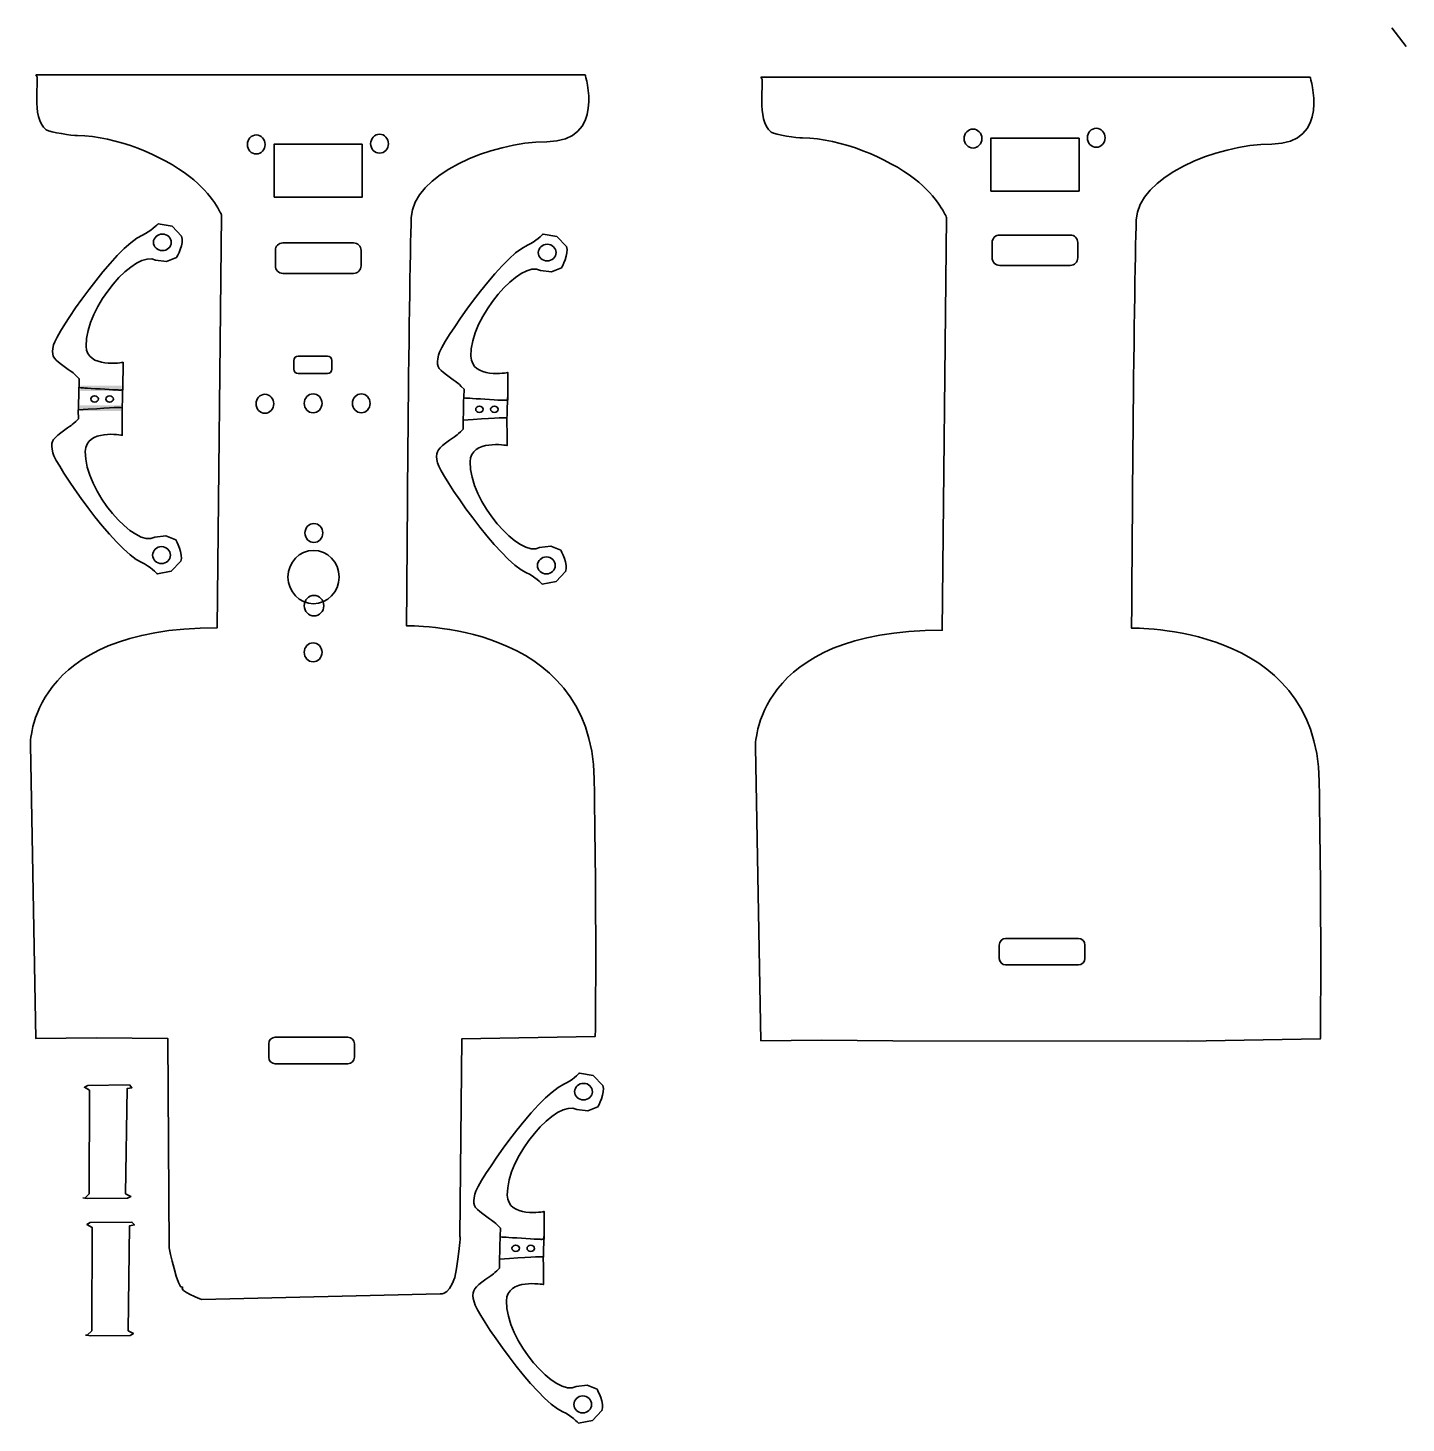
# Model space of a CAD drawing. Header units: centimetres. Extents: x 0.2 to 29.7, y 12.1 to 42.
import ezdxf

# ---------------------------------------------------------------- set-up
doc = ezdxf.new("R2010")
doc.units = ezdxf.units.CM

msp = doc.modelspace()

# ---------------------------------------------------------------- hatches: boundary and pattern name
at = {"true_color": 0xffffff, "transparency": 33554687}
for points in [[(2.176, 34.338), (2.176, 34.219), (1.287, 34.219), (1.287, 34.338)], [(2.159, 33.914), (2.159, 33.796), (1.278, 33.796), (1.278, 33.914)]]:
    msp.add_hatch(color=7, dxfattribs=at).paths.add_polyline_path(points, flags=0)

# ---------------------------------------------------------------- linework, layer by layer
at = {"color": 18, "linetype": 'Continuous', "lineweight": 35, "true_color": 0x000000}
for points in [[(29.397, 42), (29.7, 41.601)], [(1.384, 16.929), (1.447, 16.922), (2.303, 16.927), (2.373, 16.968), (2.259, 17.025), (2.292, 19.276), (2.394, 19.293), (2.343, 19.356), (1.45, 19.346), (1.378, 19.306), (1.489, 19.241), (1.481, 17.023), (1.384, 16.929)], [(1.384, 16.929), (1.345, 16.934)], [(1.438, 13.991), (1.5, 13.983), (2.357, 13.988), (2.427, 14.029), (2.312, 14.087), (2.346, 16.338), (2.448, 16.355), (2.396, 16.418), (1.503, 16.408), (1.432, 16.368), (1.543, 16.303), (1.534, 14.085), (1.438, 13.991)], [(1.438, 13.991), (1.399, 13.995)]]:
    msp.add_lwpolyline(points, dxfattribs=at)
at = {"color": 205, "linetype": 'Continuous', "lineweight": 35, "true_color": 0x846699}
for points in [[(7.332, 39.511), (7.332, 38.376), (5.444, 38.376), (5.444, 39.511), (7.332, 39.511)], [(22.691, 39.638), (22.691, 38.503), (20.803, 38.503), (20.803, 39.638), (22.691, 39.638)]]:
    msp.add_lwpolyline(points, close=True, dxfattribs=at)
for points, knots in [([(0.339, 40.992), (0.339, 40.992), (12.107, 40.992), (12.107, 40.992), (12.107, 40.992), (12.565, 39.571), (11.284, 39.562), (10.081, 39.554), (8.418, 38.855), (8.382, 37.936), (8.327, 36.537), (8.28, 29.19), (8.28, 29.19), (8.28, 29.19), (12.247, 29.301), (12.302, 25.913), (12.357, 22.519), (12.325, 20.393), (12.325, 20.393), (12.325, 20.393), (9.468, 20.345), (9.468, 20.345), (9.468, 20.345), (9.419, 16.11), (9.419, 16.11), (9.419, 16.11), (9.462, 16.187), (9.352, 15.425), (9.267, 14.834), (9, 14.881), (9, 14.881), (9, 14.881), (3.892, 14.756), (3.892, 14.756), (3.892, 14.756), (3.373, 14.963), (3.483, 15.014), (3.373, 14.963), (3.194, 15.865), (3.194, 15.865), (3.194, 15.865), (3.167, 20.348), (3.167, 20.348), (3.167, 20.348), (1.636, 20.362), (1.636, 20.362), (1.636, 20.362), (0.336, 20.351), (0.336, 20.351), (0.336, 20.351), (0.322, 21.133), (0.322, 21.133), (0.322, 21.133), (0.22, 26.641), (0.22, 26.641), (0.22, 26.641), (0.166, 29.155), (4.225, 29.148), (4.225, 29.148), (4.318, 37.987), (4.318, 37.987), (4.318, 37.987), (4.136, 38.429), (3.631, 38.816), (3.04, 39.268), (2.071, 39.684), (1.227, 39.693), (1.121, 39.694), (0.641, 39.761), (0.56, 39.818), (0.215, 40.062), (0.436, 40.963), (0.339, 40.992)], [0, 0, 0, 0, 1, 1, 1, 2, 2, 2, 3, 3, 3, 4, 4, 4, 5, 5, 5, 6, 6, 6, 7, 7, 7, 8, 8, 8, 9, 9, 9, 10, 10, 10, 11, 11, 11, 12, 12, 12, 13, 13, 13, 14, 14, 14, 15, 15, 15, 16, 16, 16, 17, 17, 17, 18, 18, 18, 19, 19, 19, 20, 20, 20, 21, 21, 21, 22, 22, 22, 23, 23, 23, 24, 24, 24, 24]), ([(15.875, 40.942), (15.875, 40.942), (27.644, 40.942), (27.644, 40.942), (27.644, 40.942), (28.102, 39.52), (26.82, 39.512), (25.617, 39.503), (23.954, 38.804), (23.918, 37.885), (23.863, 36.486), (23.817, 29.139), (23.817, 29.139), (23.817, 29.139), (27.784, 29.25), (27.838, 25.863), (27.893, 22.468), (27.862, 20.342), (27.862, 20.342), (27.862, 20.342), (25.005, 20.294), (25.005, 20.294), (25.005, 20.294), (18.703, 20.297), (18.703, 20.297), (18.703, 20.297), (17.172, 20.311), (17.172, 20.311), (17.172, 20.311), (15.873, 20.3), (15.873, 20.3), (15.873, 20.3), (15.858, 21.082), (15.858, 21.082), (15.858, 21.082), (15.756, 26.591), (15.756, 26.591), (15.756, 26.591), (15.703, 29.104), (19.761, 29.097), (19.761, 29.097), (19.854, 37.936), (19.854, 37.936), (19.854, 37.936), (19.672, 38.378), (19.167, 38.765), (18.577, 39.217), (17.607, 39.633), (16.763, 39.642), (16.657, 39.644), (16.178, 39.71), (16.096, 39.768), (15.752, 40.011), (15.972, 40.912), (15.875, 40.942)], [0, 0, 0, 0, 1, 1, 1, 2, 2, 2, 3, 3, 3, 4, 4, 4, 5, 5, 5, 6, 6, 6, 7, 7, 7, 8, 8, 8, 9, 9, 9, 10, 10, 10, 11, 11, 11, 12, 12, 12, 13, 13, 13, 14, 14, 14, 15, 15, 15, 16, 16, 16, 17, 17, 17, 18, 18, 18, 18]), ([(20.419, 39.426), (20.314, 39.426), (20.228, 39.517), (20.228, 39.629), (20.228, 39.741), (20.313, 39.833), (20.419, 39.833), (20.524, 39.833), (20.609, 39.742), (20.609, 39.629), (20.609, 39.517), (20.524, 39.426), (20.419, 39.426)], [0, 0, 0, 0, 1, 1, 1, 2, 2, 2, 3, 3, 3, 4, 4, 4, 4]), ([(23.06, 39.443), (22.955, 39.443), (22.87, 39.534), (22.87, 39.646), (22.87, 39.758), (22.955, 39.849), (23.06, 39.849), (23.165, 39.849), (23.251, 39.758), (23.251, 39.646), (23.251, 39.534), (23.165, 39.443), (23.06, 39.443)], [0, 0, 0, 0, 1, 1, 1, 2, 2, 2, 3, 3, 3, 4, 4, 4, 4]), ([(5.06, 39.299), (4.955, 39.299), (4.87, 39.39), (4.87, 39.502), (4.87, 39.614), (4.955, 39.706), (5.06, 39.706), (5.165, 39.706), (5.251, 39.615), (5.251, 39.502), (5.251, 39.39), (5.165, 39.299), (5.06, 39.299)], [0, 0, 0, 0, 1, 1, 1, 2, 2, 2, 3, 3, 3, 4, 4, 4, 4]), ([(7.702, 39.316), (7.597, 39.316), (7.511, 39.407), (7.511, 39.519), (7.511, 39.631), (7.597, 39.722), (7.702, 39.722), (7.807, 39.722), (7.892, 39.631), (7.892, 39.519), (7.892, 39.407), (7.807, 39.316), (7.702, 39.316)], [0, 0, 0, 0, 1, 1, 1, 2, 2, 2, 3, 3, 3, 4, 4, 4, 4]), ([(1.3, 34.291), (1.3, 34.291), (1.263, 34.293), (1.263, 34.293), (1.263, 34.293), (1.263, 34.309), (1.263, 34.309), (1.263, 34.309), (1.267, 34.482), (1.267, 34.482), (1.08, 34.668), (1.153, 34.586), (0.888, 34.787), (0.694, 34.933), (0.667, 34.987), (0.717, 35.209), (0.777, 35.472), (2.027, 37.303), (2.623, 37.563), (2.788, 37.635), (2.955, 37.8), (2.958, 37.804), (2.958, 37.804), (3.256, 37.75), (3.256, 37.75), (3.256, 37.75), (3.459, 37.535), (3.459, 37.535), (3.527, 37.395), (3.354, 37.079), (3.354, 37.079), (3.354, 37.079), (3.139, 36.993), (3.139, 36.993), (3.139, 36.993), (2.904, 37.022), (2.904, 37.022), (2.489, 37.268), (1.391, 36.029), (1.414, 35.185), (1.427, 34.69), (2.205, 34.836), (2.205, 34.836), (2.205, 34.836), (2.205, 34.595), (2.203, 34.296), (2.203, 34.296), (2.202, 34.245), (2.202, 34.245), (2.191, 34.244), (2.175, 34.243), (2.156, 34.242), (2.153, 34.242), (2.15, 34.242), (2.146, 34.242), (2.146, 34.242), (2.143, 34.242), (2.143, 34.242), (2.143, 34.242), (2.139, 34.242), (2.139, 34.242), (2.126, 34.242), (2.111, 34.242), (2.094, 34.243), (2.084, 34.243), (2.045, 34.245), (1.99, 34.249), (1.795, 34.26), (1.397, 34.284), (1.359, 34.287), (1.359, 34.287), (1.339, 34.288), (1.339, 34.288), (1.339, 34.288), (1.308, 34.29), (1.308, 34.29), (1.308, 34.29), (1.3, 34.291), (1.3, 34.291)], [0, 0, 0, 0, 1, 1, 1, 2, 2, 2, 3, 3, 3, 4, 4, 4, 5, 5, 5, 6, 6, 6, 7, 7, 7, 8, 8, 8, 9, 9, 9, 10, 10, 10, 11, 11, 11, 12, 12, 12, 13, 13, 13, 14, 14, 14, 15, 15, 15, 16, 16, 16, 17, 17, 17, 18, 18, 18, 19, 19, 19, 20, 20, 20, 21, 21, 21, 22, 22, 22, 23, 23, 23, 24, 24, 24, 25, 25, 25, 26, 26, 26, 26]), ([(3.238, 37.405), (3.238, 37.307), (3.152, 37.228), (3.047, 37.228), (2.942, 37.229), (2.857, 37.309), (2.857, 37.407), (2.858, 37.505), (2.943, 37.584), (3.048, 37.584), (3.154, 37.583), (3.239, 37.503), (3.238, 37.405)], [0, 0, 0, 0, 1, 1, 1, 2, 2, 2, 3, 3, 3, 4, 4, 4, 4]), ([(7.307, 37.231), (7.307, 37.231), (7.307, 36.905), (7.307, 36.905), (7.307, 36.815), (7.234, 36.742), (7.144, 36.742), (7.144, 36.742), (5.632, 36.742), (5.632, 36.742), (5.542, 36.742), (5.469, 36.815), (5.469, 36.905), (5.469, 36.905), (5.469, 37.231), (5.469, 37.231), (5.469, 37.321), (5.542, 37.394), (5.632, 37.394), (5.632, 37.394), (7.144, 37.394), (7.144, 37.394), (7.234, 37.394), (7.307, 37.321), (7.307, 37.231)], [0, 0, 0, 0, 1, 1, 1, 2, 2, 2, 3, 3, 3, 4, 4, 4, 5, 5, 5, 6, 6, 6, 7, 7, 7, 8, 8, 8, 8]), ([(9.547, 34.071), (9.547, 34.071), (9.509, 34.073), (9.509, 34.073), (9.509, 34.073), (9.51, 34.089), (9.51, 34.089), (9.51, 34.089), (9.513, 34.262), (9.513, 34.262), (9.327, 34.448), (9.4, 34.366), (9.135, 34.566), (8.941, 34.713), (8.914, 34.767), (8.964, 34.989), (9.023, 35.251), (10.274, 37.083), (10.869, 37.343), (11.035, 37.415), (11.202, 37.58), (11.205, 37.584), (11.205, 37.584), (11.502, 37.53), (11.502, 37.53), (11.502, 37.53), (11.705, 37.315), (11.705, 37.315), (11.774, 37.175), (11.601, 36.859), (11.601, 36.859), (11.601, 36.859), (11.386, 36.773), (11.386, 36.773), (11.386, 36.773), (11.15, 36.802), (11.15, 36.802), (10.736, 37.048), (9.637, 35.809), (9.66, 34.965), (9.673, 34.47), (10.452, 34.616), (10.452, 34.616), (10.452, 34.616), (10.451, 34.375), (10.449, 34.076), (10.449, 34.076), (10.449, 34.025), (10.449, 34.025), (10.437, 34.024), (10.422, 34.023), (10.403, 34.022), (10.399, 34.022), (10.396, 34.022), (10.393, 34.022), (10.393, 34.022), (10.389, 34.022), (10.389, 34.022), (10.389, 34.022), (10.386, 34.022), (10.386, 34.022), (10.372, 34.022), (10.357, 34.022), (10.34, 34.023), (10.331, 34.023), (10.292, 34.025), (10.236, 34.028), (10.042, 34.04), (9.644, 34.064), (9.606, 34.067), (9.606, 34.067), (9.586, 34.068), (9.586, 34.068), (9.586, 34.068), (9.554, 34.07), (9.554, 34.07), (9.554, 34.07), (9.547, 34.071), (9.547, 34.071)], [0, 0, 0, 0, 1, 1, 1, 2, 2, 2, 3, 3, 3, 4, 4, 4, 5, 5, 5, 6, 6, 6, 7, 7, 7, 8, 8, 8, 9, 9, 9, 10, 10, 10, 11, 11, 11, 12, 12, 12, 13, 13, 13, 14, 14, 14, 15, 15, 15, 16, 16, 16, 17, 17, 17, 18, 18, 18, 19, 19, 19, 20, 20, 20, 21, 21, 21, 22, 22, 22, 23, 23, 23, 24, 24, 24, 25, 25, 25, 26, 26, 26, 26]), ([(11.485, 37.185), (11.484, 37.087), (11.399, 37.008), (11.294, 37.008), (11.188, 37.009), (11.103, 37.089), (11.104, 37.187), (11.104, 37.285), (11.19, 37.364), (11.295, 37.364), (11.4, 37.363), (11.485, 37.283), (11.485, 37.185)], [0, 0, 0, 0, 1, 1, 1, 2, 2, 2, 3, 3, 3, 4, 4, 4, 4]), ([(22.665, 37.4), (22.665, 37.4), (22.665, 37.075), (22.665, 37.075), (22.665, 36.985), (22.592, 36.912), (22.502, 36.912), (22.502, 36.912), (20.991, 36.912), (20.991, 36.912), (20.901, 36.912), (20.828, 36.985), (20.828, 37.075), (20.828, 37.075), (20.828, 37.4), (20.828, 37.4), (20.828, 37.49), (20.901, 37.563), (20.991, 37.563), (20.991, 37.563), (22.502, 37.563), (22.502, 37.563), (22.592, 37.563), (22.665, 37.49), (22.665, 37.4)], [0, 0, 0, 0, 1, 1, 1, 2, 2, 2, 3, 3, 3, 4, 4, 4, 5, 5, 5, 6, 6, 6, 7, 7, 7, 8, 8, 8, 8]), ([(6.68, 34.877), (6.68, 34.877), (6.68, 34.688), (6.68, 34.688), (6.68, 34.635), (6.638, 34.593), (6.586, 34.593), (6.586, 34.593), (5.962, 34.593), (5.962, 34.593), (5.91, 34.593), (5.867, 34.635), (5.867, 34.688), (5.867, 34.688), (5.867, 34.877), (5.867, 34.877), (5.867, 34.929), (5.91, 34.971), (5.962, 34.971), (5.962, 34.971), (6.586, 34.971), (6.586, 34.971), (6.638, 34.971), (6.68, 34.929), (6.68, 34.877)], [0, 0, 0, 0, 1, 1, 1, 2, 2, 2, 3, 3, 3, 4, 4, 4, 5, 5, 5, 6, 6, 6, 7, 7, 7, 8, 8, 8, 8]), ([(1.676, 34.05), (1.676, 34.013), (1.64, 33.982), (1.595, 33.983), (1.551, 33.983), (1.515, 34.013), (1.515, 34.051), (1.515, 34.088), (1.551, 34.118), (1.596, 34.118), (1.64, 34.118), (1.676, 34.087), (1.676, 34.05)], [0, 0, 0, 0, 1, 1, 1, 2, 2, 2, 3, 3, 3, 4, 4, 4, 4]), ([(1.998, 34.049), (1.997, 34.011), (1.961, 33.981), (1.917, 33.981), (1.872, 33.982), (1.837, 34.012), (1.837, 34.049), (1.837, 34.087), (1.873, 34.117), (1.917, 34.117), (1.962, 34.117), (1.998, 34.086), (1.998, 34.049)], [0, 0, 0, 0, 1, 1, 1, 2, 2, 2, 3, 3, 3, 4, 4, 4, 4]), ([(5.245, 34.151), (5.35, 34.151), (5.436, 34.06), (5.436, 33.948), (5.436, 33.836), (5.35, 33.745), (5.245, 33.745), (5.14, 33.745), (5.055, 33.836), (5.055, 33.948), (5.055, 34.06), (5.14, 34.151), (5.245, 34.151)], [0, 0, 0, 0, 1, 1, 1, 2, 2, 2, 3, 3, 3, 4, 4, 4, 4]), ([(6.278, 34.16), (6.383, 34.16), (6.469, 34.069), (6.469, 33.957), (6.469, 33.845), (6.383, 33.753), (6.278, 33.753), (6.173, 33.753), (6.088, 33.845), (6.088, 33.957), (6.088, 34.069), (6.173, 34.16), (6.278, 34.16)], [0, 0, 0, 0, 1, 1, 1, 2, 2, 2, 3, 3, 3, 4, 4, 4, 4]), ([(6.278, 34.16), (6.383, 34.16), (6.469, 34.069), (6.469, 33.957), (6.469, 33.845), (6.383, 33.753), (6.278, 33.753), (6.173, 33.753), (6.088, 33.845), (6.088, 33.957), (6.088, 34.069), (6.173, 34.16), (6.278, 34.16)], [0, 0, 0, 0, 1, 1, 1, 2, 2, 2, 3, 3, 3, 4, 4, 4, 4]), ([(6.278, 34.16), (6.383, 34.16), (6.469, 34.069), (6.469, 33.957), (6.469, 33.845), (6.383, 33.753), (6.278, 33.753), (6.173, 33.753), (6.088, 33.845), (6.088, 33.957), (6.088, 34.069), (6.173, 34.16), (6.278, 34.16)], [0, 0, 0, 0, 1, 1, 1, 2, 2, 2, 3, 3, 3, 4, 4, 4, 4]), ([(7.311, 34.16), (7.416, 34.16), (7.501, 34.069), (7.501, 33.957), (7.501, 33.845), (7.416, 33.753), (7.311, 33.753), (7.206, 33.753), (7.12, 33.845), (7.12, 33.957), (7.12, 34.069), (7.206, 34.16), (7.311, 34.16)], [0, 0, 0, 0, 1, 1, 1, 2, 2, 2, 3, 3, 3, 4, 4, 4, 4]), ([(2.186, 33.864), (2.104, 33.876), (1.864, 33.856), (1.246, 33.816), (1.246, 33.816), (1.246, 33.8), (1.246, 33.8), (1.246, 33.8), (1.25, 33.627), (1.25, 33.627), (1.064, 33.441), (1.136, 33.524), (0.871, 33.323), (0.677, 33.176), (0.65, 33.123), (0.701, 32.9), (0.76, 32.638), (2.01, 30.806), (2.606, 30.547), (2.772, 30.474), (2.938, 30.309), (2.941, 30.305), (2.941, 30.305), (3.239, 30.359), (3.239, 30.359), (3.239, 30.359), (3.442, 30.574), (3.442, 30.574), (3.51, 30.714), (3.337, 31.03), (3.337, 31.03), (3.337, 31.03), (3.122, 31.117), (3.122, 31.117), (3.122, 31.117), (2.887, 31.088), (2.887, 31.088), (2.472, 30.841), (1.374, 32.081), (1.397, 32.924), (1.41, 33.419), (2.188, 33.273), (2.188, 33.273), (2.188, 33.273), (2.188, 33.514), (2.186, 33.813), (2.186, 33.813), (2.186, 33.864), (2.186, 33.864)], [0, 0, 0, 0, 1, 1, 1, 2, 2, 2, 3, 3, 3, 4, 4, 4, 5, 5, 5, 6, 6, 6, 7, 7, 7, 8, 8, 8, 9, 9, 9, 10, 10, 10, 11, 11, 11, 12, 12, 12, 13, 13, 13, 14, 14, 14, 15, 15, 15, 16, 16, 16, 16]), ([(9.922, 33.83), (9.922, 33.793), (9.886, 33.762), (9.842, 33.762), (9.797, 33.763), (9.761, 33.793), (9.762, 33.831), (9.762, 33.868), (9.798, 33.898), (9.842, 33.898), (9.887, 33.898), (9.923, 33.867), (9.922, 33.83)], [0, 0, 0, 0, 1, 1, 1, 2, 2, 2, 3, 3, 3, 4, 4, 4, 4]), ([(10.244, 33.829), (10.244, 33.791), (10.208, 33.761), (10.163, 33.761), (10.119, 33.761), (10.083, 33.792), (10.083, 33.829), (10.083, 33.867), (10.12, 33.897), (10.164, 33.897), (10.208, 33.897), (10.244, 33.866), (10.244, 33.829)], [0, 0, 0, 0, 1, 1, 1, 2, 2, 2, 3, 3, 3, 4, 4, 4, 4]), ([(10.432, 33.644), (10.351, 33.655), (10.111, 33.635), (9.492, 33.596), (9.492, 33.596), (9.493, 33.58), (9.493, 33.58), (9.493, 33.58), (9.496, 33.407), (9.496, 33.407), (9.31, 33.221), (9.383, 33.303), (9.118, 33.103), (8.924, 32.956), (8.897, 32.903), (8.947, 32.68), (9.006, 32.418), (10.257, 30.586), (10.852, 30.327), (11.018, 30.254), (11.185, 30.089), (11.188, 30.085), (11.188, 30.085), (11.485, 30.139), (11.485, 30.139), (11.485, 30.139), (11.688, 30.354), (11.688, 30.354), (11.757, 30.494), (11.584, 30.81), (11.584, 30.81), (11.584, 30.81), (11.369, 30.897), (11.369, 30.897), (11.369, 30.897), (11.133, 30.868), (11.133, 30.868), (10.719, 30.621), (9.62, 31.86), (9.643, 32.704), (9.656, 33.199), (10.435, 33.053), (10.435, 33.053), (10.435, 33.053), (10.434, 33.294), (10.432, 33.593), (10.432, 33.593), (10.432, 33.644), (10.432, 33.644)], [0, 0, 0, 0, 1, 1, 1, 2, 2, 2, 3, 3, 3, 4, 4, 4, 5, 5, 5, 6, 6, 6, 7, 7, 7, 8, 8, 8, 9, 9, 9, 10, 10, 10, 11, 11, 11, 12, 12, 12, 13, 13, 13, 14, 14, 14, 15, 15, 15, 16, 16, 16, 16]), ([(6.295, 31.383), (6.4, 31.383), (6.485, 31.292), (6.485, 31.18), (6.485, 31.067), (6.4, 30.976), (6.295, 30.976), (6.19, 30.976), (6.104, 31.067), (6.104, 31.18), (6.104, 31.292), (6.19, 31.383), (6.295, 31.383)], [0, 0, 0, 0, 1, 1, 1, 2, 2, 2, 3, 3, 3, 4, 4, 4, 4]), ([(3.221, 30.704), (3.22, 30.603), (3.135, 30.522), (3.03, 30.523), (2.924, 30.523), (2.839, 30.605), (2.84, 30.705), (2.84, 30.806), (2.926, 30.887), (3.031, 30.887), (3.136, 30.886), (3.221, 30.804), (3.221, 30.704)], [0, 0, 0, 0, 1, 1, 1, 2, 2, 2, 3, 3, 3, 4, 4, 4, 4]), ([(6.287, 30.807), (6.589, 30.807), (6.834, 30.551), (6.834, 30.236), (6.834, 29.92), (6.589, 29.664), (6.287, 29.664), (5.985, 29.664), (5.74, 29.92), (5.74, 30.236), (5.74, 30.551), (5.985, 30.807), (6.287, 30.807)], [0, 0, 0, 0, 1, 1, 1, 2, 2, 2, 3, 3, 3, 4, 4, 4, 4]), ([(11.467, 30.484), (11.467, 30.383), (11.381, 30.302), (11.276, 30.303), (11.171, 30.303), (11.086, 30.385), (11.086, 30.485), (11.087, 30.586), (11.172, 30.667), (11.278, 30.667), (11.383, 30.666), (11.468, 30.584), (11.467, 30.484)], [0, 0, 0, 0, 1, 1, 1, 2, 2, 2, 3, 3, 3, 4, 4, 4, 4]), ([(6.297, 29.842), (6.413, 29.842), (6.507, 29.743), (6.507, 29.622), (6.507, 29.5), (6.413, 29.402), (6.297, 29.402), (6.182, 29.402), (6.088, 29.5), (6.088, 29.622), (6.088, 29.743), (6.182, 29.842), (6.297, 29.842)], [0, 0, 0, 0, 1, 1, 1, 2, 2, 2, 3, 3, 3, 4, 4, 4, 4]), ([(6.278, 28.826), (6.383, 28.826), (6.469, 28.735), (6.469, 28.623), (6.469, 28.511), (6.383, 28.419), (6.278, 28.419), (6.173, 28.419), (6.088, 28.511), (6.088, 28.623), (6.088, 28.735), (6.173, 28.826), (6.278, 28.826)], [0, 0, 0, 0, 1, 1, 1, 2, 2, 2, 3, 3, 3, 4, 4, 4, 4]), ([(22.818, 22.351), (22.818, 22.351), (22.818, 22.067), (22.818, 22.067), (22.818, 21.989), (22.754, 21.926), (22.676, 21.926), (22.676, 21.926), (21.122, 21.926), (21.122, 21.926), (21.044, 21.926), (20.98, 21.989), (20.98, 22.067), (20.98, 22.067), (20.98, 22.351), (20.98, 22.351), (20.98, 22.429), (21.044, 22.493), (21.122, 22.493), (21.122, 22.493), (22.676, 22.493), (22.676, 22.493), (22.754, 22.493), (22.818, 22.429), (22.818, 22.351)], [0, 0, 0, 0, 1, 1, 1, 2, 2, 2, 3, 3, 3, 4, 4, 4, 5, 5, 5, 6, 6, 6, 7, 7, 7, 8, 8, 8, 8]), ([(7.163, 20.234), (7.163, 20.234), (7.163, 19.951), (7.163, 19.951), (7.163, 19.872), (7.099, 19.809), (7.021, 19.809), (7.021, 19.809), (5.467, 19.809), (5.467, 19.809), (5.389, 19.809), (5.326, 19.872), (5.326, 19.951), (5.326, 19.951), (5.326, 20.234), (5.326, 20.234), (5.326, 20.313), (5.389, 20.376), (5.467, 20.376), (5.467, 20.376), (7.021, 20.376), (7.021, 20.376), (7.099, 20.376), (7.163, 20.313), (7.163, 20.234)], [0, 0, 0, 0, 1, 1, 1, 2, 2, 2, 3, 3, 3, 4, 4, 4, 5, 5, 5, 6, 6, 6, 7, 7, 7, 8, 8, 8, 8]), ([(10.326, 16.096), (10.326, 16.096), (10.288, 16.098), (10.288, 16.098), (10.288, 16.098), (10.288, 16.115), (10.288, 16.115), (10.288, 16.115), (10.292, 16.287), (10.292, 16.287), (10.106, 16.474), (10.179, 16.391), (9.914, 16.592), (9.72, 16.738), (9.693, 16.792), (9.743, 17.015), (9.802, 17.277), (11.053, 19.108), (11.648, 19.368), (11.814, 19.44), (11.981, 19.605), (11.984, 19.609), (11.984, 19.609), (12.281, 19.555), (12.281, 19.555), (12.281, 19.555), (12.484, 19.34), (12.484, 19.34), (12.553, 19.2), (12.38, 18.885), (12.38, 18.885), (12.38, 18.885), (12.165, 18.798), (12.165, 18.798), (12.165, 18.798), (11.929, 18.827), (11.929, 18.827), (11.515, 19.073), (10.416, 17.834), (10.439, 16.991), (10.452, 16.495), (11.231, 16.642), (11.231, 16.642), (11.231, 16.642), (11.23, 16.4), (11.228, 16.102), (11.228, 16.102), (11.228, 16.051), (11.228, 16.051), (11.216, 16.049), (11.201, 16.048), (11.182, 16.048), (11.178, 16.047), (11.175, 16.047), (11.172, 16.047), (11.172, 16.047), (11.168, 16.047), (11.168, 16.047), (11.168, 16.047), (11.165, 16.047), (11.165, 16.047), (11.151, 16.047), (11.136, 16.048), (11.119, 16.048), (11.11, 16.048), (11.071, 16.05), (11.015, 16.054), (10.821, 16.065), (10.423, 16.09), (10.385, 16.092), (10.385, 16.092), (10.364, 16.093), (10.364, 16.093), (10.364, 16.093), (10.333, 16.095), (10.333, 16.095), (10.333, 16.095), (10.326, 16.096), (10.326, 16.096)], [0, 0, 0, 0, 1, 1, 1, 2, 2, 2, 3, 3, 3, 4, 4, 4, 5, 5, 5, 6, 6, 6, 7, 7, 7, 8, 8, 8, 9, 9, 9, 10, 10, 10, 11, 11, 11, 12, 12, 12, 13, 13, 13, 14, 14, 14, 15, 15, 15, 16, 16, 16, 17, 17, 17, 18, 18, 18, 19, 19, 19, 20, 20, 20, 21, 21, 21, 22, 22, 22, 23, 23, 23, 24, 24, 24, 25, 25, 25, 26, 26, 26, 26]), ([(12.264, 19.21), (12.263, 19.112), (12.178, 19.033), (12.073, 19.033), (11.967, 19.034), (11.882, 19.114), (11.883, 19.212), (11.883, 19.31), (11.969, 19.389), (12.074, 19.389), (12.179, 19.389), (12.264, 19.309), (12.264, 19.21)], [0, 0, 0, 0, 1, 1, 1, 2, 2, 2, 3, 3, 3, 4, 4, 4, 4]), ([(10.701, 15.855), (10.701, 15.818), (10.665, 15.788), (10.621, 15.788), (10.576, 15.788), (10.54, 15.818), (10.54, 15.856), (10.541, 15.893), (10.577, 15.923), (10.621, 15.923), (10.666, 15.923), (10.701, 15.893), (10.701, 15.855)], [0, 0, 0, 0, 1, 1, 1, 2, 2, 2, 3, 3, 3, 4, 4, 4, 4]), ([(11.023, 15.854), (11.023, 15.817), (10.987, 15.786), (10.942, 15.787), (10.898, 15.787), (10.862, 15.817), (10.862, 15.855), (10.862, 15.892), (10.898, 15.922), (10.943, 15.922), (10.987, 15.922), (11.023, 15.891), (11.023, 15.854)], [0, 0, 0, 0, 1, 1, 1, 2, 2, 2, 3, 3, 3, 4, 4, 4, 4]), ([(11.211, 15.669), (11.13, 15.681), (10.889, 15.661), (10.271, 15.622), (10.271, 15.622), (10.272, 15.605), (10.272, 15.605), (10.272, 15.605), (10.275, 15.432), (10.275, 15.432), (10.089, 15.246), (10.162, 15.329), (9.897, 15.128), (9.703, 14.981), (9.676, 14.928), (9.726, 14.705), (9.785, 14.443), (11.036, 12.612), (11.631, 12.352), (11.797, 12.279), (11.964, 12.115), (11.967, 12.11), (11.967, 12.11), (12.264, 12.164), (12.264, 12.164), (12.264, 12.164), (12.467, 12.379), (12.467, 12.379), (12.536, 12.519), (12.363, 12.835), (12.363, 12.835), (12.363, 12.835), (12.148, 12.922), (12.148, 12.922), (12.148, 12.922), (11.912, 12.893), (11.912, 12.893), (11.498, 12.647), (10.399, 13.886), (10.422, 14.729), (10.435, 15.225), (11.214, 15.078), (11.214, 15.078), (11.214, 15.078), (11.213, 15.319), (11.211, 15.618), (11.211, 15.618), (11.211, 15.669), (11.211, 15.669)], [0, 0, 0, 0, 1, 1, 1, 2, 2, 2, 3, 3, 3, 4, 4, 4, 5, 5, 5, 6, 6, 6, 7, 7, 7, 8, 8, 8, 9, 9, 9, 10, 10, 10, 11, 11, 11, 12, 12, 12, 13, 13, 13, 14, 14, 14, 15, 15, 15, 16, 16, 16, 16]), ([(12.246, 12.509), (12.246, 12.409), (12.16, 12.327), (12.055, 12.328), (11.95, 12.328), (11.865, 12.41), (11.865, 12.511), (11.866, 12.611), (11.951, 12.692), (12.056, 12.692), (12.162, 12.691), (12.247, 12.61), (12.246, 12.509)], [0, 0, 0, 0, 1, 1, 1, 2, 2, 2, 3, 3, 3, 4, 4, 4, 4])]:
    msp.add_open_spline(points, degree=3, knots=knots, dxfattribs=at)
at = {"color": 18, "linetype": 'Continuous', "lineweight": 35, "true_color": 0x000000}
for points in [[(1.26, 34.301), (1.255, 34.129), (1.25, 33.849), (1.249, 33.81)], [(2.198, 34.3), (2.193, 34.075), (2.193, 34.08), (2.186, 33.859)], [(9.506, 34.081), (9.501, 33.909), (9.496, 33.629), (9.496, 33.589)], [(10.445, 34.08), (10.439, 33.855), (10.439, 33.86), (10.433, 33.638)], [(10.285, 16.106), (10.28, 15.934), (10.275, 15.654), (10.275, 15.615)], [(11.224, 16.106), (11.218, 15.88), (11.218, 15.885), (11.212, 15.664)]]:
    msp.add_open_spline(points, degree=3, dxfattribs=at)

doc.saveas('drawing.dxf')
